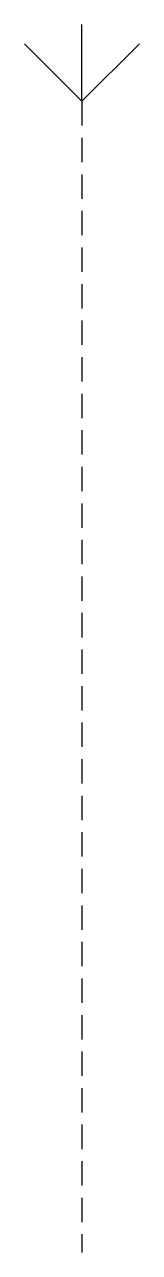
# Model space of a CAD drawing. Header units: millimetres. Extents: x -7 to 8, y -150 to 10.
import ezdxf

# ---------------------------------------------------------------- set-up
doc = ezdxf.new("R2010")
doc.units = ezdxf.units.MM
doc.linetypes.add('HIDDEN2', pattern=[4.7625, 3.175, -1.5875])

# ---------------------------------------------------------------- blocks, each defined once
blk = doc.blocks.new('*U2')
blk.add_line((0, 0), (0, 10))
at = {"linetype": 'HIDDEN2'}
blk.add_line((0, 0), (0, -150), dxfattribs=at)
blk.add_lwpolyline([(-7.5, 7.5), (0, 0), (7.5, 7.5)])

msp = doc.modelspace()

# ---------------------------------------------------------------- block references
msp.add_blockref('*U2', (0, 0))

doc.saveas('drawing.dxf')
